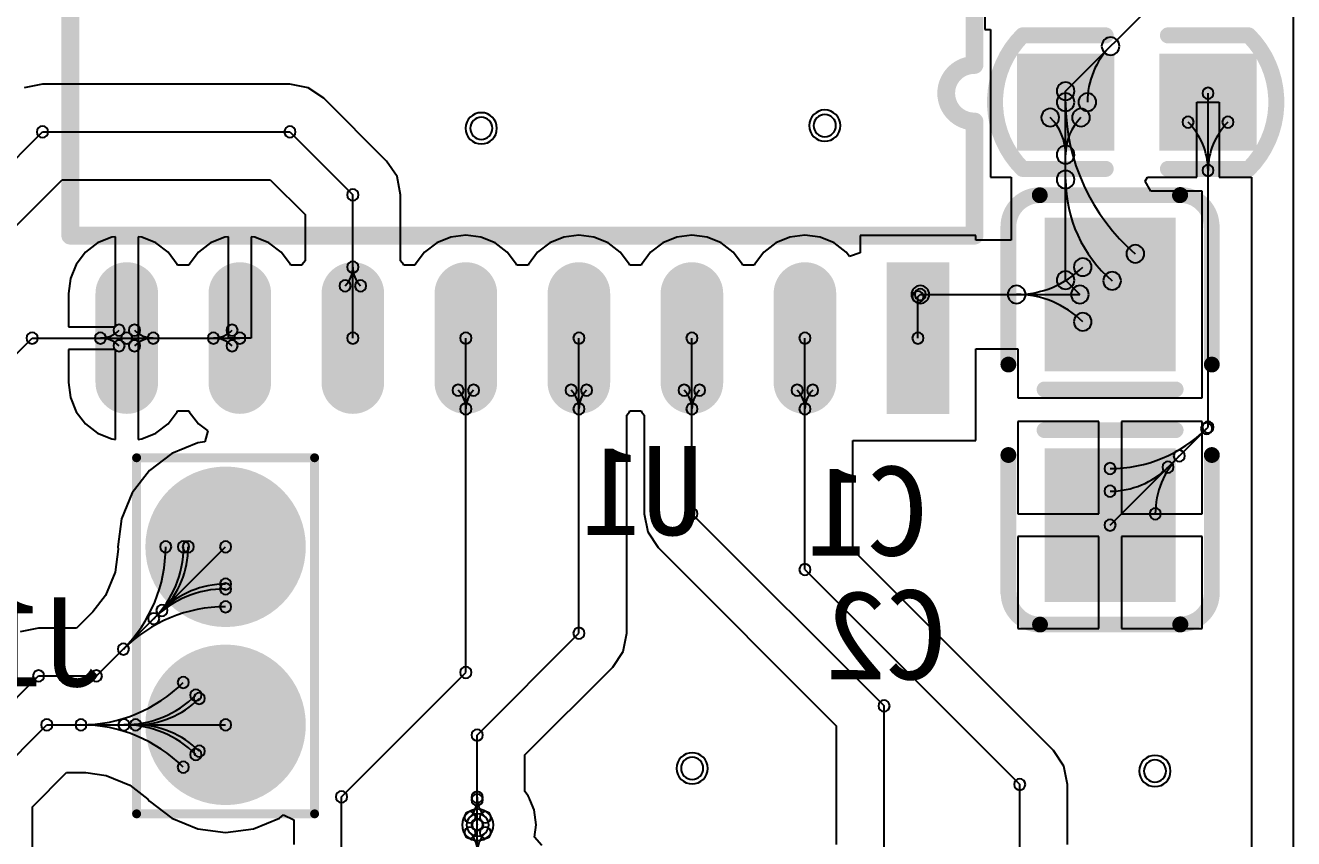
# Model space of a CAD drawing. Header units: inches. Extents: x 32166 to 66782, y 2386 to 7162.
# Drawn here: x 33959.9 to 34016.9, y 3276.7 to 3313.3 of the extents above; entities that cross this region are included whole.
import ezdxf

# ---------------------------------------------------------------- set-up
doc = ezdxf.new("R2010")
doc.units = ezdxf.units.IN
doc.header["$LTSCALE"] = 0.64311
doc.header["$MEASUREMENT"] = 0
for name, color, linetype in [('BOTTOMLAYER', 5, 'CONTINUOUS'), ('BOTTOMOVERLAY', 54, 'CONTINUOUS'), ('BOTTOMPASTE', 16, 'CONTINUOUS'), ('BOTTOMSOLDER', 6, 'CONTINUOUS'), ('KEEPOUTLAYER', 6, 'CONTINUOUS'), ('MULTILAYER', 9, 'CONTINUOUS')]:
    doc.layers.add(name, color=color, linetype=linetype)
doc.styles.get("Standard").update_dxf_attribs({"font": 'txt', "width": 0.8})

msp = doc.modelspace()

# ---------------------------------------------------------------- linework, layer by layer
at = {"layer": 'BOTTOMLAYER'}
for p, q in [((34006.671, 3310.326), (34013.071, 3316.726)), ((34003.039, 3313.703), (34003.039, 3313.094)), ((34003.039, 3313.094), (34003.293, 3313.094)), ((34003.293, 3313.094), (34003.293, 3306.452)), ((33960.687, 3310.643), (33959.864, 3310.479)), ((33971.807, 3310.643), (33960.687, 3310.643)), ((33972.63, 3310.479), (33971.807, 3310.643)), ((33973.327, 3310.013), (33972.63, 3310.479)), ((34006.671, 3309.83), (34006.671, 3310.326)), ((34013.071, 3295.224), (34013.071, 3310.23)), ((33976.155, 3307.185), (33973.327, 3310.013)), ((34006.671, 3301.83), (34006.671, 3309.83)), ((34012.563, 3306.452), (34012.563, 3309.831)), ((34012.563, 3309.831), (34013.579, 3309.831)), ((34013.579, 3309.831), (34013.579, 3306.452)), ((33957.445, 3305.251), (33960.687, 3308.494)), ((33960.687, 3308.494), (33971.807, 3308.494)), ((33971.807, 3308.494), (33974.635, 3305.666)), ((33976.621, 3306.488), (33976.155, 3307.185)), ((33958.964, 3303.731), (33961.577, 3306.344)), ((33961.577, 3306.344), (33970.917, 3306.344)), ((33970.917, 3306.344), (33972.486, 3304.775)), ((33976.784, 3305.666), (33976.621, 3306.488)), ((34003.293, 3306.452), (34004.224, 3306.452)), ((34004.224, 3306.452), (34004.224, 3303.634)), ((34010.249, 3306.277), (34010.354, 3306.452)), ((34010.5, 3305.835), (34010.249, 3306.277)), ((34010.354, 3306.452), (34012.563, 3306.452)), ((34013.579, 3306.452), (34015.029, 3306.452)), ((34015.029, 3306.452), (34015.029, 3256.454)), ((33974.635, 3299.23), (33974.635, 3305.666)), ((33976.784, 3302.7), (33976.784, 3305.666)), ((34012.811, 3305.835), (34010.5, 3305.835)), ((34012.811, 3296.539), (34012.811, 3305.835)), ((33972.486, 3304.775), (33972.486, 3302.7)), ((33963.164, 3303.501), (33962.621, 3303.084)), ((33963.796, 3303.763), (33963.164, 3303.501)), ((33963.967, 3303.785), (33963.796, 3303.763)), ((33963.967, 3299.738), (33963.967, 3303.785)), ((33965.154, 3303.763), (33964.983, 3303.785)), ((33964.983, 3303.785), (33964.983, 3299.229)), ((33965.786, 3303.501), (33965.154, 3303.763)), ((33966.329, 3303.084), (33965.786, 3303.501)), ((33968.244, 3303.501), (33967.701, 3303.084)), ((33968.876, 3303.763), (33968.244, 3303.501)), ((33969.047, 3303.785), (33968.876, 3303.763)), ((33969.047, 3299.229), (33969.047, 3303.785)), ((33970.234, 3303.763), (33970.063, 3303.785)), ((33970.063, 3303.785), (33970.063, 3299.229)), ((33970.866, 3303.501), (33970.234, 3303.763)), ((33971.409, 3303.084), (33970.866, 3303.501)), ((33978.404, 3303.501), (33977.861, 3303.084)), ((33979.036, 3303.763), (33978.404, 3303.501)), ((33979.715, 3303.852), (33979.036, 3303.763)), ((33980.394, 3303.763), (33979.715, 3303.852)), ((33981.026, 3303.501), (33980.394, 3303.763)), ((33981.569, 3303.084), (33981.026, 3303.501)), ((33983.484, 3303.501), (33982.941, 3303.084)), ((33984.116, 3303.763), (33983.484, 3303.501)), ((33984.795, 3303.852), (33984.116, 3303.763)), ((33985.474, 3303.763), (33984.795, 3303.852)), ((33986.106, 3303.501), (33985.474, 3303.763)), ((33986.649, 3303.084), (33986.106, 3303.501)), ((33988.564, 3303.501), (33988.021, 3303.084)), ((33989.196, 3303.763), (33988.564, 3303.501)), ((33989.875, 3303.852), (33989.196, 3303.763)), ((33990.554, 3303.763), (33989.875, 3303.852)), ((33991.186, 3303.501), (33990.554, 3303.763)), ((33991.729, 3303.084), (33991.186, 3303.501)), ((33993.644, 3303.501), (33993.101, 3303.084)), ((33994.276, 3303.763), (33993.644, 3303.501)), ((33994.955, 3303.852), (33994.276, 3303.763)), ((33995.634, 3303.763), (33994.955, 3303.852)), ((33996.266, 3303.501), (33995.634, 3303.763)), ((33996.809, 3303.084), (33996.266, 3303.501)), ((34002.635, 3303.83), (33997.435, 3303.83)), ((33997.435, 3303.83), (33997.435, 3303.059)), ((34002.635, 3303.634), (34002.635, 3303.83)), ((34004.224, 3303.634), (34002.635, 3303.634)), ((33962.621, 3303.084), (33962.204, 3302.541)), ((33966.746, 3302.541), (33966.329, 3303.084)), ((33967.701, 3303.084), (33967.284, 3302.541)), ((33971.826, 3302.541), (33971.409, 3303.084)), ((33977.861, 3303.084), (33977.444, 3302.541)), ((33981.986, 3302.541), (33981.569, 3303.084)), ((33982.941, 3303.084), (33982.524, 3302.541)), ((33987.066, 3302.541), (33986.649, 3303.084)), ((33988.021, 3303.084), (33987.604, 3302.541)), ((33992.146, 3302.541), (33991.729, 3303.084)), ((33993.101, 3303.084), (33992.684, 3302.541)), ((33996.954, 3302.895), (33996.809, 3303.084)), ((33997.435, 3303.059), (33996.954, 3302.895)), ((33962.204, 3302.541), (33961.942, 3301.908)), ((33966.761, 3302.505), (33966.746, 3302.541)), ((33967.269, 3302.505), (33966.761, 3302.505)), ((33967.284, 3302.541), (33967.269, 3302.505)), ((33971.841, 3302.505), (33971.826, 3302.541)), ((33972.349, 3302.505), (33971.841, 3302.505)), ((33972.364, 3302.541), (33972.349, 3302.505)), ((33972.486, 3302.7), (33972.364, 3302.541)), ((33976.906, 3302.541), (33976.784, 3302.7)), ((33976.921, 3302.505), (33976.906, 3302.541)), ((33977.429, 3302.505), (33976.921, 3302.505)), ((33977.444, 3302.541), (33977.429, 3302.505)), ((33982.001, 3302.505), (33981.986, 3302.541)), ((33982.509, 3302.505), (33982.001, 3302.505)), ((33982.524, 3302.541), (33982.509, 3302.505)), ((33987.081, 3302.505), (33987.066, 3302.541)), ((33987.589, 3302.505), (33987.081, 3302.505)), ((33987.604, 3302.541), (33987.589, 3302.505)), ((33992.161, 3302.505), (33992.146, 3302.541)), ((33992.669, 3302.505), (33992.161, 3302.505)), ((33992.684, 3302.541), (33992.669, 3302.505)), ((33961.942, 3301.908), (33961.853, 3301.23)), ((34006.671, 3301.83), (34007.313, 3301.187)), ((33961.853, 3301.23), (33961.853, 3299.738)), ((34000.035, 3301.082), (34000.141, 3301.187)), ((34000.035, 3299.23), (34000.035, 3301.082)), ((34000.141, 3301.187), (34007.313, 3301.187)), ((33961.853, 3299.738), (33963.967, 3299.738)), ((33957.863, 3296.87), (33960.223, 3299.23)), ((33960.223, 3299.23), (33964.475, 3299.23)), ((33964.475, 3299.23), (33969.555, 3299.23)), ((33964.983, 3299.229), (33964.983, 3294.674)), ((33970.063, 3299.229), (33969.047, 3299.229)), ((33979.715, 3284.202), (33979.715, 3299.23)), ((33984.795, 3285.962), (33984.795, 3299.23)), ((33989.875, 3291.337), (33989.875, 3299.23)), ((33994.955, 3288.826), (33994.955, 3299.23)), ((33963.967, 3298.722), (33961.853, 3298.722)), ((33961.853, 3298.722), (33961.853, 3297.23)), ((33963.967, 3294.674), (33963.967, 3298.722)), ((34002.635, 3294.63), (34002.635, 3298.74)), ((34002.635, 3298.74), (34004.531, 3298.74)), ((34004.531, 3298.74), (34004.531, 3296.539)), ((33961.853, 3297.23), (33961.942, 3296.551)), ((33961.942, 3296.551), (33962.204, 3295.918)), ((34004.531, 3296.539), (34012.811, 3296.539)), ((33962.204, 3295.918), (33962.621, 3295.375)), ((33966.329, 3295.375), (33966.746, 3295.918)), ((33966.746, 3295.918), (33966.761, 3295.954)), ((33966.761, 3295.954), (33967.269, 3295.954)), ((33967.269, 3295.954), (33967.284, 3295.918)), ((33967.284, 3295.918), (33967.701, 3295.375)), ((33986.944, 3295.76), (33987.066, 3295.918)), ((33987.066, 3295.918), (33987.081, 3295.954)), ((33987.081, 3295.954), (33987.589, 3295.954)), ((33987.589, 3295.954), (33987.604, 3295.918)), ((33987.604, 3295.918), (33987.726, 3295.76)), ((33962.621, 3295.375), (33963.164, 3294.959)), ((33965.786, 3294.959), (33966.329, 3295.375)), ((33967.701, 3295.375), (33968.113, 3295.059)), ((33986.944, 3285.962), (33986.944, 3295.76)), ((33987.726, 3295.76), (33987.726, 3291.337)), ((34008.163, 3295.472), (34004.531, 3295.472)), ((34004.531, 3295.472), (34004.531, 3291.332)), ((34008.163, 3291.332), (34008.163, 3295.472)), ((34012.811, 3295.472), (34009.179, 3295.472)), ((34009.179, 3295.472), (34009.179, 3291.332)), ((34012.811, 3291.332), (34012.811, 3295.472)), ((33963.164, 3294.959), (33963.796, 3294.697)), ((33965.154, 3294.697), (33965.786, 3294.959)), ((33968.113, 3295.059), (33967.982, 3294.568)), ((34008.671, 3290.824), (34013.071, 3295.224)), ((33963.796, 3294.697), (33963.967, 3294.674)), ((33964.983, 3294.674), (33965.154, 3294.697)), ((33967.663, 3294.526), (33966.496, 3294.042)), ((33967.982, 3294.568), (33967.663, 3294.526)), ((33997.104, 3289.716), (33997.104, 3294.63)), ((33997.104, 3294.63), (33997.435, 3294.63)), ((33997.435, 3294.63), (33997.435, 3294.63)), ((33997.435, 3294.63), (34002.635, 3294.63)), ((33966.496, 3294.042), (33965.493, 3293.273)), ((33965.493, 3293.273), (33964.723, 3292.27)), ((33964.723, 3292.27), (33964.24, 3291.103)), ((33964.24, 3291.103), (33964.075, 3289.849)), ((33987.726, 3291.337), (33987.889, 3290.515)), ((33989.875, 3291.337), (33998.511, 3282.701)), ((34004.531, 3291.332), (34008.163, 3291.332)), ((34009.179, 3291.332), (34012.811, 3291.332)), ((33987.889, 3290.515), (33988.355, 3289.818)), ((34008.163, 3290.316), (34004.531, 3290.316)), ((34004.531, 3290.316), (34004.531, 3286.176)), ((34008.163, 3286.176), (34008.163, 3290.316)), ((34012.811, 3290.316), (34009.179, 3290.316)), ((34009.179, 3290.316), (34009.179, 3286.176)), ((34012.811, 3286.176), (34012.811, 3290.316)), ((33963.112, 3284.046), (33968.916, 3289.849)), ((33964.089, 3289.743), (33963.954, 3288.716)), ((33964.075, 3289.849), (33964.089, 3289.743)), ((33988.355, 3289.818), (33996.362, 3281.811)), ((34006.127, 3280.693), (33997.104, 3289.716)), ((33963.954, 3288.716), (33963.516, 3287.661)), ((33994.955, 3288.826), (34004.607, 3279.174)), ((33963.516, 3287.661), (33962.951, 3286.924)), ((33962.951, 3286.924), (33962.803, 3286.776)), ((33962.801, 3286.774), (33962.222, 3286.195)), ((33962.803, 3286.776), (33962.801, 3286.774)), ((33962.801, 3286.774), (33962.801, 3286.774)), ((33960.511, 3286.195), (33959.688, 3286.031)), ((33962.222, 3286.195), (33960.511, 3286.195)), ((33980.223, 3281.39), (33984.795, 3285.962)), ((33986.781, 3285.139), (33986.944, 3285.962)), ((34004.531, 3286.176), (34008.163, 3286.176)), ((34009.179, 3286.176), (34012.811, 3286.176)), ((33986.315, 3284.442), (33986.781, 3285.139)), ((33956.271, 3279.806), (33960.511, 3284.046)), ((33960.511, 3284.046), (33963.112, 3284.046)), ((33974.127, 3278.614), (33979.715, 3284.202)), ((33982.372, 3280.499), (33986.315, 3284.442)), ((33998.511, 3272.79), (33998.511, 3282.701)), ((33958.087, 3279.054), (33960.883, 3281.849)), ((33960.883, 3281.849), (33968.916, 3281.849)), ((33996.362, 3281.811), (33996.362, 3276.469)), ((33980.223, 3277.374), (33980.223, 3281.39)), ((34006.593, 3279.996), (34006.127, 3280.693)), ((33982.372, 3278.851), (33982.372, 3280.499)), ((34006.756, 3279.174), (34006.593, 3279.996)), ((33960.236, 3278.163), (33961.773, 3279.7)), ((33961.773, 3279.7), (33962.417, 3279.7)), ((33962.417, 3279.7), (33962.417, 3279.7)), ((33962.417, 3279.7), (33962.421, 3279.7)), ((33962.421, 3279.7), (33962.63, 3279.7)), ((33962.63, 3279.7), (33963.55, 3279.579)), ((33963.55, 3279.579), (33964.606, 3279.142)), ((33964.606, 3279.142), (33965.427, 3278.511)), ((33982.518, 3278.661), (33982.372, 3278.851)), ((34004.607, 3272.79), (34004.607, 3279.174)), ((34006.756, 3276.469), (34006.756, 3279.174)), ((33965.427, 3278.511), (33965.493, 3278.426)), ((33965.493, 3278.426), (33966.496, 3277.657)), ((33974.127, 3272.79), (33974.127, 3278.614)), ((33982.57, 3278.536), (33982.518, 3278.661)), ((33982.581, 3278.52), (33982.57, 3278.536)), ((33982.584, 3278.501), (33982.581, 3278.52)), ((33982.78, 3278.028), (33982.584, 3278.501)), ((33960.236, 3264.304), (33960.236, 3278.163)), ((33971.337, 3277.657), (33971.522, 3277.799)), ((33971.522, 3277.799), (33971.978, 3277.574)), ((33982.869, 3277.35), (33982.78, 3278.028)), ((33966.496, 3277.657), (33967.663, 3277.173)), ((33967.663, 3277.173), (33968.916, 3277.008)), ((33968.916, 3277.008), (33970.169, 3277.173)), ((33970.169, 3277.173), (33971.337, 3277.657)), ((33971.978, 3277.574), (33971.978, 3276.469)), ((33980.223, 3277.374), (33980.247, 3277.35)), ((33980.223, 3272.79), (33980.223, 3277.35)), ((33982.798, 3276.804), (33982.869, 3277.35)), ((33983.132, 3276.422), (33982.798, 3276.804))]:
    msp.add_line(p, q, dxfattribs=at)
at = {"layer": 'BOTTOMLAYER', "const_width": 2}
for points in [[(33964.475, 3301.23), (33964.475, 3297.23)], [(33969.555, 3301.23), (33969.555, 3297.23)], [(33974.635, 3301.23), (33974.635, 3297.23)], [(33979.715, 3301.23), (33979.715, 3297.23)], [(33984.795, 3301.23), (33984.795, 3297.23)], [(33989.875, 3301.23), (33989.875, 3297.23)], [(33994.955, 3301.23), (33994.955, 3297.23)]]:
    msp.add_lwpolyline(points, dxfattribs=at)
at = {"layer": 'BOTTOMLAYER'}
for points, const_width in [([(33964.475, 3300.73, 1), (33964.475, 3301.73, 1)], 1), ([(33969.555, 3300.73, 1), (33969.555, 3301.73, 1)], 1), ([(33974.635, 3300.73, 1), (33974.635, 3301.73, 1)], 1), ([(33979.715, 3300.73, 1), (33979.715, 3301.73, 1)], 1), ([(33984.795, 3300.73, 1), (33984.795, 3301.73, 1)], 1), ([(33989.875, 3300.73, 1), (33989.875, 3301.73, 1)], 1), ([(33994.955, 3300.73, 1), (33994.955, 3301.73, 1)], 1), ([(33964.475, 3296.73, 1), (33964.475, 3297.73, 1)], 1), ([(33969.555, 3296.73, 1), (33969.555, 3297.73, 1)], 1), ([(33974.635, 3296.73, 1), (33974.635, 3297.73, 1)], 1), ([(33979.715, 3296.73, 1), (33979.715, 3297.73, 1)], 1), ([(33984.795, 3296.73, 1), (33984.795, 3297.73, 1)], 1), ([(33989.875, 3296.73, 1), (33989.875, 3297.73, 1)], 1), ([(33994.955, 3296.73, 1), (33994.955, 3297.73, 1)], 1), ([(33967.316, 3289.849, 1), (33970.516, 3289.849, 1)], 3.2), ([(33967.316, 3281.849, 1), (33970.516, 3281.849, 1)], 3.2)]:
    msp.add_lwpolyline(points, format="xyb", close=True, dxfattribs=dict(at, const_width=const_width))
for centre, radius, start, end in [((34008.691, 3312.346), 0.4, 0, 180), ((34011.208, 3309.83), 3.559, 135, 180), ((34008.691, 3312.346), 0.4, 180, 0), ((34006.671, 3310.326), 0.4, 0, 180), ((34006.671, 3310.326), 0.4, 0, 180), ((34006.671, 3310.326), 0.4, 180, 0), ((34006.671, 3310.326), 0.4, 180, 0), ((34006.671, 3309.83), 0.4, 0, 180), ((34006.671, 3309.83), 0.4, 0, 180), ((34006.671, 3309.829), 0.4, 0, 180), ((34007.649, 3309.83), 0.4, 0, 180), ((34013.071, 3310.23), 0.254, 0, 180), ((34013.071, 3310.23), 0.254, 180, 0), ((34006.671, 3309.83), 0.4, 180, 0), ((34006.671, 3309.83), 0.4, 180, 0), ((34006.671, 3309.829), 0.4, 180, 0), ((34015.646, 3309.829), 8.975, 180, 229.386), ((34007.649, 3309.83), 0.4, 180, 0), ((33980.407, 3308.654), 0.5, 0, 180), ((33995.847, 3308.774), 0.5, 0, 180), ((34005.979, 3309.138), 0.4, 0, 180), ((34005.979, 3309.138), 0.4, 180, 0), ((34004.31, 3307.468), 2.361, 360, 45), ((34009.032, 3307.468), 2.361, 135, 180), ((34007.363, 3309.138), 0.4, 0, 180), ((34007.363, 3309.138), 0.4, 180, 0), ((34012.173, 3308.932), 0.254, 0, 180), ((34013.969, 3308.932), 0.254, 0, 180), ((33960.687, 3308.494), 0.254, 0, 180), ((33960.687, 3308.494), 0.254, 0, 180), ((33960.687, 3308.494), 0.254, 180, 0), ((33960.687, 3308.494), 0.254, 180, 0), ((33971.807, 3308.494), 0.254, 0, 180), ((33971.807, 3308.494), 0.254, 0, 180), ((33971.807, 3308.494), 0.254, 180, 0), ((33971.807, 3308.494), 0.254, 180, 0), ((33980.407, 3308.654), 0.5, 180, 0), ((33995.847, 3308.774), 0.5, 180, 0), ((34012.173, 3308.932), 0.254, 180, 0), ((34010.005, 3306.764), 3.066, 359.9999, 44.9999), ((34016.137, 3306.764), 3.066, 135.0001, 180.0001), ((34013.969, 3308.932), 0.254, 180, 0), ((34006.671, 3307.468), 0.4, 0, 180), ((34006.671, 3307.468), 0.4, 0, 180), ((34006.671, 3307.468), 0.4, 180, 0), ((34006.671, 3307.468), 0.4, 180, 0), ((34006.671, 3306.349), 0.4, 0, 180), ((34013.071, 3306.764), 0.254, 0, 180), ((34013.071, 3306.764), 0.254, 0, 180), ((34013.071, 3306.764), 0.254, 180, 0), ((34013.071, 3306.764), 0.254, 180, 0), ((34006.671, 3306.349), 0.4, 180, 0), ((34012.662, 3306.349), 5.991, 179.9999, 229.3859), ((33974.635, 3305.666), 0.254, 0, 180), ((33974.635, 3305.666), 0.254, 0, 180), ((33974.635, 3305.666), 0.254, 180, 0), ((33974.635, 3305.666), 0.254, 180, 0), ((34009.804, 3303.016), 0.4, 0, 180), ((34007.441, 3302.418), 0.4, 0, 180), ((34009.804, 3303.016), 0.4, 180, 0), ((33973.447, 3302.417), 1.188, 314.9996, 359.9996), ((33974.635, 3302.417), 0.254, 0, 180), ((33974.635, 3302.417), 0.254, 0, 180), ((33974.635, 3302.417), 0.254, 180, 0), ((33974.635, 3302.417), 0.254, 180, 0), ((33975.823, 3302.417), 1.188, 180.0004, 225.0004), ((34004.47, 3305.388), 4.201, 270, 315), ((34006.671, 3301.83), 0.4, 0, 180), ((34006.671, 3301.83), 0.4, 0, 180), ((34007.441, 3302.418), 0.4, 180, 0), ((34008.762, 3301.801), 0.4, 0, 180), ((33974.287, 3301.577), 0.254, 0, 180), ((33974.983, 3301.577), 0.254, 0, 180), ((34006.671, 3301.83), 0.4, 180, 0), ((34006.671, 3301.83), 0.4, 180, 0), ((34008.762, 3301.801), 0.4, 180, 0), ((33974.287, 3301.577), 0.254, 180, 0), ((33974.983, 3301.577), 0.254, 180, 0), ((34000.141, 3301.187), 0.4, 0, 180), ((34000.141, 3301.187), 0.4, 180, 0), ((34000.035, 3301.082), 0.254, 0, 180), ((34000.035, 3301.082), 0.254, 0, 180), ((34000.035, 3301.082), 0.254, 180, 0), ((34000.035, 3301.082), 0.254, 180, 0), ((34000.141, 3301.187), 0.254, 0, 180), ((34000.141, 3301.187), 0.254, 180, 0), ((34004.47, 3301.187), 0.4, 0, 180), ((34004.47, 3301.187), 0.4, 0, 180), ((34004.47, 3301.187), 0.4, 180, 0), ((34004.47, 3301.187), 0.4, 180, 0), ((34004.47, 3296.986), 4.201, 45, 90), ((34007.313, 3301.187), 0.4, 0, 180), ((34007.313, 3301.187), 0.4, 0, 180), ((34007.313, 3301.187), 0.4, 180, 0), ((34007.313, 3301.187), 0.4, 180, 0), ((34007.441, 3299.957), 0.4, 0, 180), ((34007.441, 3299.957), 0.4, 180, 0), ((33960.223, 3299.23), 0.254, 0, 180), ((33960.223, 3299.23), 0.254, 0, 180), ((33963.287, 3299.23), 0.254, 0, 180), ((33963.287, 3299.23), 0.254, 0, 180), ((33963.287, 3300.417), 1.188, 270.0004, 315.0004), ((33964.127, 3299.578), 0.254, 0, 180), ((33964.127, 3299.578), 0.254, 180, 0), ((33964.475, 3299.23), 0.254, 0, 180), ((33964.475, 3299.23), 0.254, 0, 180), ((33964.823, 3299.578), 0.254, 0, 180), ((33964.823, 3299.578), 0.254, 180, 0), ((33965.663, 3300.417), 1.188, 224.9996, 269.9996), ((33965.663, 3299.23), 0.254, 0, 180), ((33965.663, 3299.23), 0.254, 0, 180), ((33968.367, 3299.23), 0.254, 0, 180), ((33968.367, 3299.23), 0.254, 0, 180), ((33968.367, 3300.417), 1.188, 270.0004, 315.0004), ((33969.207, 3299.578), 0.254, 0, 180), ((33969.207, 3299.578), 0.254, 180, 0), ((33969.555, 3299.23), 0.254, 0, 180), ((33974.635, 3299.23), 0.254, 0, 180), ((33979.715, 3299.23), 0.254, 0, 180), ((33984.795, 3299.23), 0.254, 0, 180), ((33989.875, 3299.23), 0.254, 0, 180), ((33994.955, 3299.23), 0.254, 0, 180), ((34000.035, 3299.23), 0.254, 0, 180), ((33960.223, 3299.23), 0.254, 180, 0), ((33960.223, 3299.23), 0.254, 180, 0), ((33963.287, 3299.23), 0.254, 180, 0), ((33963.287, 3299.23), 0.254, 180, 0), ((33963.287, 3298.042), 1.188, 44.9996, 89.9996), ((33964.127, 3298.882), 0.254, 0, 180), ((33964.127, 3298.882), 0.254, 180, 0), ((33964.475, 3299.23), 0.254, 180, 0), ((33964.475, 3299.23), 0.254, 180, 0), ((33964.823, 3298.882), 0.254, 0, 180), ((33964.823, 3298.882), 0.254, 180, 0), ((33965.663, 3298.042), 1.188, 90.0004, 135.0004), ((33965.663, 3299.23), 0.254, 180, 0), ((33965.663, 3299.23), 0.254, 180, 0), ((33968.367, 3299.23), 0.254, 180, 0), ((33968.367, 3299.23), 0.254, 180, 0), ((33968.367, 3298.042), 1.188, 44.9996, 89.9996), ((33969.207, 3298.882), 0.254, 0, 180), ((33969.207, 3298.882), 0.254, 180, 0), ((33969.555, 3299.23), 0.254, 180, 0), ((33974.635, 3299.23), 0.254, 180, 0), ((33979.715, 3299.23), 0.254, 180, 0), ((33984.795, 3299.23), 0.254, 180, 0), ((33989.875, 3299.23), 0.254, 180, 0), ((33994.955, 3299.23), 0.254, 180, 0), ((34000.035, 3299.23), 0.254, 180, 0), ((33979.367, 3296.882), 0.254, 0, 180), ((33980.063, 3296.882), 0.254, 0, 180), ((33984.447, 3296.882), 0.254, 0, 180), ((33985.143, 3296.882), 0.254, 0, 180), ((33989.527, 3296.882), 0.254, 0, 180), ((33990.223, 3296.882), 0.254, 0, 180), ((33994.607, 3296.882), 0.254, 0, 180), ((33995.303, 3296.882), 0.254, 0, 180), ((33979.367, 3296.882), 0.254, 180, 0), ((33978.527, 3296.042), 1.188, 0.0004, 45.0004), ((33980.903, 3296.042), 1.188, 134.9996, 179.9996), ((33980.063, 3296.882), 0.254, 180, 0), ((33984.447, 3296.882), 0.254, 180, 0), ((33983.607, 3296.042), 1.188, 0.0004, 45.0004), ((33985.983, 3296.042), 1.188, 134.9996, 179.9996), ((33985.143, 3296.882), 0.254, 180, 0), ((33989.527, 3296.882), 0.254, 180, 0), ((33988.687, 3296.042), 1.188, 0.0004, 45.0004), ((33991.063, 3296.042), 1.188, 134.9996, 179.9996), ((33990.223, 3296.882), 0.254, 180, 0), ((33994.607, 3296.882), 0.254, 180, 0), ((33993.767, 3296.042), 1.188, 0.0004, 45.0004), ((33996.143, 3296.042), 1.188, 134.9996, 179.9996), ((33995.303, 3296.882), 0.254, 180, 0), ((33979.715, 3296.042), 0.254, 0, 180), ((33979.715, 3296.042), 0.254, 0, 180), ((33979.715, 3296.042), 0.254, 180, 0), ((33979.715, 3296.042), 0.254, 180, 0), ((33984.795, 3296.042), 0.254, 0, 180), ((33984.795, 3296.042), 0.254, 0, 180), ((33984.795, 3296.042), 0.254, 180, 0), ((33984.795, 3296.042), 0.254, 180, 0), ((33989.875, 3296.042), 0.254, 0, 180), ((33989.875, 3296.042), 0.254, 0, 180), ((33989.875, 3296.042), 0.254, 180, 0), ((33989.875, 3296.042), 0.254, 180, 0), ((33994.955, 3296.042), 0.254, 0, 180), ((33994.955, 3296.042), 0.254, 0, 180), ((33994.955, 3296.042), 0.254, 180, 0), ((33994.955, 3296.042), 0.254, 180, 0), ((34013.007, 3295.16), 0.254, 0, 180), ((34013.071, 3295.224), 0.254, 0, 180), ((34013.071, 3295.224), 0.254, 0, 180), ((34008.671, 3299.496), 6.132, 270.0001, 315.0001), ((34013.007, 3295.16), 0.254, 180, 0), ((34013.071, 3295.224), 0.254, 180, 0), ((34013.071, 3295.224), 0.254, 180, 0), ((34014.382, 3291.332), 3.679, 135, 180), ((34011.273, 3293.426), 0.254, 0, 180), ((34011.781, 3293.934), 0.254, 0, 180), ((34011.781, 3293.934), 0.254, 180, 0), ((34008.671, 3293.364), 0.254, 0, 180), ((34008.671, 3293.364), 0.254, 180, 0), ((34008.671, 3296.027), 3.679, 270, 315), ((34011.273, 3293.426), 0.254, 180, 0), ((34008.671, 3292.348), 0.254, 0, 180), ((34008.671, 3292.348), 0.254, 180, 0), ((33989.875, 3291.337), 0.254, 0, 180), ((33989.875, 3291.337), 0.254, 0, 180), ((34010.703, 3291.332), 0.254, 0, 180), ((33989.875, 3291.337), 0.254, 180, 0), ((33989.875, 3291.337), 0.254, 180, 0), ((34008.671, 3290.824), 0.254, 0, 180), ((34008.671, 3290.824), 0.254, 180, 0), ((34010.703, 3291.332), 0.254, 180, 0), ((33959.725, 3289.849), 6.499, 315, 0), ((33962.457, 3289.849), 4.568, 315.0001, 0.0001), ((33966.224, 3289.849), 0.254, 0, 180), ((33966.224, 3289.849), 0.254, 180, 0), ((33963.194, 3289.849), 4.046, 315.0001, 0.0001), ((33967.024, 3289.849), 0.254, 0, 180), ((33967.024, 3289.849), 0.254, 180, 0), ((33967.24, 3289.849), 0.254, 0, 180), ((33967.24, 3289.849), 0.254, 180, 0), ((33968.916, 3289.849), 0.254, 0, 180), ((33968.916, 3289.849), 0.254, 180, 0), ((33994.955, 3288.826), 0.254, 0, 180), ((33994.955, 3288.826), 0.254, 0, 180), ((33994.955, 3288.826), 0.254, 180, 0), ((33994.955, 3288.826), 0.254, 180, 0), ((33968.916, 3283.39), 4.568, 89.9999, 134.9999), ((33968.916, 3284.127), 4.046, 89.9999, 134.9999), ((33968.916, 3288.174), 0.254, 0, 180), ((33968.916, 3287.958), 0.254, 0, 180), ((33968.916, 3288.174), 0.254, 180, 0), ((33968.916, 3287.958), 0.254, 180, 0), ((33968.916, 3287.158), 0.254, 0, 180), ((33968.916, 3280.658), 6.499, 90, 135), ((33965.686, 3286.62), 0.254, 0, 180), ((33965.686, 3286.62), 0.254, 0, 180), ((33966.055, 3286.988), 0.254, 0, 180), ((33966.055, 3286.988), 0.254, 0, 180), ((33966.055, 3286.988), 0.254, 180, 0), ((33966.055, 3286.988), 0.254, 180, 0), ((33968.916, 3287.158), 0.254, 180, 0), ((33965.686, 3286.62), 0.254, 180, 0), ((33965.686, 3286.62), 0.254, 180, 0), ((33984.795, 3285.962), 0.254, 0, 180), ((33984.795, 3285.962), 0.254, 0, 180), ((33984.795, 3285.962), 0.254, 180, 0), ((33984.795, 3285.962), 0.254, 180, 0), ((33964.321, 3285.254), 0.254, 0, 180), ((33964.321, 3285.254), 0.254, 0, 180), ((33964.321, 3285.254), 0.254, 180, 0), ((33964.321, 3285.254), 0.254, 180, 0), ((33960.511, 3284.046), 0.254, 0, 180), ((33960.511, 3284.046), 0.254, 0, 180), ((33960.511, 3284.046), 0.254, 180, 0), ((33960.511, 3284.046), 0.254, 180, 0), ((33963.112, 3284.046), 0.254, 0, 180), ((33963.112, 3284.046), 0.254, 0, 180), ((33963.112, 3284.046), 0.254, 180, 0), ((33963.112, 3284.046), 0.254, 180, 0), ((33967.013, 3283.753), 0.254, 0, 180), ((33979.715, 3284.202), 0.254, 0, 180), ((33979.715, 3284.202), 0.254, 0, 180), ((33979.715, 3284.202), 0.254, 180, 0), ((33979.715, 3284.202), 0.254, 180, 0), ((33962.417, 3288.349), 6.499, 270, 315), ((33967.013, 3283.753), 0.254, 180, 0), ((33967.578, 3283.187), 0.254, 0, 180), ((33964.349, 3286.417), 4.568, 269.9999, 314.9999), ((33964.87, 3285.896), 4.046, 269.9999, 314.9999), ((33967.578, 3283.187), 0.254, 180, 0), ((33967.731, 3283.035), 0.254, 0, 180), ((33967.731, 3283.035), 0.254, 180, 0), ((33998.511, 3282.701), 0.254, 0, 180), ((33998.511, 3282.701), 0.254, 0, 180), ((33998.511, 3282.701), 0.254, 180, 0), ((33998.511, 3282.701), 0.254, 180, 0), ((33960.883, 3281.849), 0.254, 0, 180), ((33960.883, 3281.849), 0.254, 0, 180), ((33960.883, 3281.849), 0.254, 180, 0), ((33960.883, 3281.849), 0.254, 180, 0), ((33962.417, 3281.849), 0.254, 0, 180), ((33962.417, 3281.849), 0.254, 0, 180), ((33962.417, 3281.849), 0.254, 180, 0), ((33962.417, 3281.849), 0.254, 180, 0), ((33962.417, 3275.35), 6.499, 45, 90), ((33964.349, 3281.849), 0.254, 0, 180), ((33964.349, 3281.849), 0.254, 0, 180), ((33964.349, 3281.849), 0.254, 180, 0), ((33964.349, 3281.849), 0.254, 180, 0), ((33964.349, 3277.282), 4.568, 45.0001, 90.0001), ((33964.87, 3281.849), 0.254, 0, 180), ((33964.87, 3281.849), 0.254, 0, 180), ((33964.87, 3281.849), 0.254, 180, 0), ((33964.87, 3281.849), 0.254, 180, 0), ((33964.87, 3277.803), 4.046, 45.0001, 90.0001), ((33968.916, 3281.849), 0.254, 0, 180), ((33968.916, 3281.849), 0.254, 180, 0), ((33980.223, 3281.39), 0.254, 0, 180), ((33980.223, 3281.39), 0.254, 0, 180), ((33980.223, 3281.39), 0.254, 180, 0), ((33980.223, 3281.39), 0.254, 180, 0), ((33967.578, 3280.512), 0.254, 0, 180), ((33967.731, 3280.664), 0.254, 0, 180), ((33967.731, 3280.664), 0.254, 180, 0), ((33967.013, 3279.946), 0.254, 0, 180), ((33967.578, 3280.512), 0.254, 180, 0), ((33989.887, 3279.894), 0.5, 0, 180), ((34010.687, 3279.774), 0.5, 0, 180), ((33967.013, 3279.946), 0.254, 180, 0), ((33989.887, 3279.894), 0.5, 180, 0), ((34004.607, 3279.174), 0.254, 0, 180), ((34004.607, 3279.174), 0.254, 0, 180), ((34010.687, 3279.774), 0.5, 180, 0), ((33974.127, 3278.614), 0.254, 0, 180), ((33974.127, 3278.614), 0.254, 0, 180), ((33980.223, 3278.595), 0.254, 0, 180), ((34004.607, 3279.174), 0.254, 180, 0), ((34004.607, 3279.174), 0.254, 180, 0), ((33974.127, 3278.614), 0.254, 180, 0), ((33974.127, 3278.614), 0.254, 180, 0), ((33979.117, 3278.479), 1.106, 314.9998, 359.9998), ((33980.223, 3278.479), 0.254, 0, 180), ((33980.223, 3278.595), 0.254, 180, 0), ((33980.223, 3278.479), 0.254, 180, 0), ((33981.493, 3278.595), 1.27, 180.0003, 225.0003), ((33979.899, 3277.697), 0.254, 0, 180), ((33979.899, 3277.697), 0.254, 180, 0), ((33980.247, 3277.35), 0.5, 0, 180), ((33980.595, 3277.697), 0.254, 0, 180), ((33980.595, 3277.697), 0.254, 180, 0), ((33979.899, 3277.002), 0.254, 0, 180), ((33980.247, 3277.35), 0.5, 180, 0), ((33980.223, 3277.374), 0.254, 0, 180), ((33980.223, 3277.374), 0.254, 0, 180), ((33980.223, 3277.35), 0.254, 0, 180), ((33980.223, 3277.374), 0.254, 180, 0), ((33980.223, 3277.374), 0.254, 180, 0), ((33980.223, 3277.35), 0.254, 180, 0), ((33980.247, 3277.35), 0.254, 0, 180), ((33980.247, 3277.35), 0.254, 180, 0), ((33980.595, 3277.002), 0.254, 0, 180), ((33979.899, 3277.002), 0.254, 180, 0), ((33979.117, 3276.22), 1.106, 0.0002, 45.0002), ((33981.493, 3276.104), 1.27, 134.9997, 179.9997), ((33980.595, 3277.002), 0.254, 180, 0)]:
    msp.add_arc(centre, radius, start, end, dxfattribs=at)
for points in [[(34008.449, 3311.608), (34004.893, 3311.608), (34008.449, 3308.052), (34004.893, 3308.052)], [(34014.849, 3311.608), (34011.293, 3311.608), (34014.849, 3308.052), (34011.293, 3308.052)], [(34006.131, 3304.235), (34006.131, 3298.139), (34011.211, 3304.235), (34011.211, 3298.139)], [(34001.035, 3296.23), (34001.035, 3302.23), (33999.035, 3296.23), (33999.035, 3302.23)], [(34006.131, 3293.872), (34006.131, 3287.776), (34011.211, 3293.872), (34011.211, 3287.776)]]:
    msp.add_solid(points, dxfattribs=at)
at = {"layer": 'BOTTOMOVERLAY'}
for points, const_width in [([(33961.935, 3303.83), (33961.935, 3316.63)], 0.8), ([(34002.575, 3311.5), (34002.575, 3316.63)], 0.8), ([(34004.74, 3312.83), (34008.471, 3312.83)], 0.72), ([(34011.271, 3312.83), (34014.9, 3312.83)], 0.72), ([(34002.575, 3303.83), (34002.575, 3308.96)], 0.8), ([(34004.74, 3306.83), (34008.471, 3306.83)], 0.72), ([(34011.271, 3306.83), (34014.9, 3306.83)], 0.72), ([(34005.51, 3305.647), (34011.81, 3305.647)], 0.711), ([(34004.099, 3298.038), (34004.099, 3304.235)], 0.711), ([(34013.243, 3298.038), (34013.243, 3304.246)], 0.711), ([(33961.935, 3303.83), (34002.575, 3303.83)], 0.8), ([(34005.725, 3296.92), (34011.617, 3296.92)], 0.711), ([(34005.725, 3295.091), (34011.617, 3295.091)], 0.711), ([(34004.099, 3287.765), (34004.099, 3293.974)], 0.711), ([(34013.243, 3287.776), (34013.243, 3293.974)], 0.711), ([(33964.916, 3277.849), (33964.916, 3293.849)], 0.4), ([(33964.916, 3293.849), (33972.916, 3293.849)], 0.4), ([(33972.916, 3277.849), (33972.916, 3293.849)], 0.4), ([(34005.521, 3286.354), (34011.821, 3286.354)], 0.711), ([(33964.916, 3277.849), (33972.916, 3277.849)], 0.4)]:
    msp.add_lwpolyline(points, dxfattribs=dict(at, const_width=const_width))
for points, const_width in [([(34004.74, 3306.83, -0.414214), (34004.74, 3312.83)], 0.72), ([(34014.9, 3312.83, -0.414214), (34014.9, 3306.83)], 0.72), ([(34002.575, 3308.96, -1), (34002.575, 3311.5)], 0.8), ([(34004.099, 3304.235, -0.414214), (34005.51, 3305.647)], 0.711), ([(34011.821, 3305.658, -0.414214), (34013.232, 3304.246)], 0.711), ([(34005.521, 3286.354, -0.414214), (34004.11, 3287.765)], 0.711), ([(34013.243, 3287.776, -0.414214), (34011.832, 3286.365)], 0.711)]:
    msp.add_lwpolyline(points, format="xyb", dxfattribs=dict(at, const_width=const_width))
for points, const_width in [([(34004.74, 3313.01, 1), (34004.74, 3312.65, 1)], 0.36), ([(34004.74, 3313.01, 1), (34004.74, 3312.65, 1)], 0.36), ([(34008.471, 3313.01, 1), (34008.471, 3312.65, 1)], 0.36), ([(34011.271, 3313.01, 1), (34011.271, 3312.65, 1)], 0.36), ([(34014.9, 3313.01, 1), (34014.9, 3312.65, 1)], 0.36), ([(34014.9, 3313.01, 1), (34014.9, 3312.65, 1)], 0.36), ([(34002.575, 3311.3, 1), (34002.575, 3311.7, 1)], 0.4), ([(34002.575, 3311.3, 1), (34002.575, 3311.7, 1)], 0.4), ([(34002.575, 3308.76, 1), (34002.575, 3309.16, 1)], 0.4), ([(34002.575, 3308.76, 1), (34002.575, 3309.16, 1)], 0.4), ([(34004.74, 3307.01, 1), (34004.74, 3306.65, 1)], 0.36), ([(34004.74, 3307.01, 1), (34004.74, 3306.65, 1)], 0.36), ([(34008.471, 3307.01, 1), (34008.471, 3306.65, 1)], 0.36), ([(34011.271, 3307.01, 1), (34011.271, 3306.65, 1)], 0.36), ([(34014.9, 3307.01, 1), (34014.9, 3306.65, 1)], 0.36), ([(34014.9, 3307.01, 1), (34014.9, 3306.65, 1)], 0.36), ([(34005.51, 3305.824, 1), (34005.51, 3305.469, 1)], 0.356), ([(34005.51, 3305.824, 1), (34005.51, 3305.469, 1)], 0.356), ([(34011.81, 3305.824, 1), (34011.81, 3305.469, 1)], 0.356), ([(34011.821, 3305.835, 1), (34011.821, 3305.48, 1)], 0.356), ([(34004.099, 3304.413, 1), (34004.099, 3304.057, 1)], 0.356), ([(34004.099, 3304.413, 1), (34004.099, 3304.057, 1)], 0.356), ([(34013.232, 3304.424, 1), (34013.232, 3304.068, 1)], 0.356), ([(34013.243, 3304.424, 1), (34013.243, 3304.068, 1)], 0.356), ([(33961.935, 3303.63, 1), (33961.935, 3304.03, 1)], 0.4), ([(33961.935, 3303.63, 1), (33961.935, 3304.03, 1)], 0.4), ([(34002.575, 3303.63, 1), (34002.575, 3304.03, 1)], 0.4), ([(34002.575, 3303.63, 1), (34002.575, 3304.03, 1)], 0.4), ([(34004.099, 3298.215, 1), (34004.099, 3297.86, 1)], 0.356), ([(34013.243, 3298.215, 1), (34013.243, 3297.86, 1)], 0.356), ([(34005.725, 3297.098, 1), (34005.725, 3296.742, 1)], 0.356), ([(34011.617, 3297.098, 1), (34011.617, 3296.742, 1)], 0.356), ([(34005.725, 3295.269, 1), (34005.725, 3294.913, 1)], 0.356), ([(34011.617, 3295.269, 1), (34011.617, 3294.913, 1)], 0.356), ([(34004.099, 3294.151, 1), (34004.099, 3293.796, 1)], 0.356), ([(34013.243, 3294.151, 1), (34013.243, 3293.796, 1)], 0.356), ([(33964.816, 3293.849, 1), (33965.016, 3293.849, 1)], 0.2), ([(33964.816, 3293.849, 1), (33965.016, 3293.849, 1)], 0.2), ([(33972.816, 3293.849, 1), (33973.016, 3293.849, 1)], 0.2), ([(33972.816, 3293.849, 1), (33973.016, 3293.849, 1)], 0.2), ([(34004.099, 3287.943, 1), (34004.099, 3287.587, 1)], 0.356), ([(34004.11, 3287.943, 1), (34004.11, 3287.587, 1)], 0.356), ([(34013.243, 3287.954, 1), (34013.243, 3287.598, 1)], 0.356), ([(34013.243, 3287.954, 1), (34013.243, 3287.598, 1)], 0.356), ([(34005.521, 3286.531, 1), (34005.521, 3286.176, 1)], 0.356), ([(34005.521, 3286.531, 1), (34005.521, 3286.176, 1)], 0.356), ([(34011.821, 3286.531, 1), (34011.821, 3286.176, 1)], 0.356), ([(34011.832, 3286.542, 1), (34011.832, 3286.187, 1)], 0.356), ([(33964.816, 3277.849, 1), (33965.016, 3277.849, 1)], 0.2), ([(33964.816, 3277.849, 1), (33965.016, 3277.849, 1)], 0.2), ([(33972.816, 3277.849, 1), (33973.016, 3277.849, 1)], 0.2), ([(33972.816, 3277.849, 1), (33973.016, 3277.849, 1)], 0.2)]:
    msp.add_lwpolyline(points, format="xyb", close=True, dxfattribs=dict(at, const_width=const_width))
at = {"layer": 'BOTTOMPASTE', "const_width": 2}
for points in [[(33964.475, 3301.23), (33964.475, 3297.23)], [(33969.555, 3301.23), (33969.555, 3297.23)], [(33974.635, 3301.23), (33974.635, 3297.23)], [(33979.715, 3301.23), (33979.715, 3297.23)], [(33984.795, 3301.23), (33984.795, 3297.23)], [(33989.875, 3301.23), (33989.875, 3297.23)], [(33994.955, 3301.23), (33994.955, 3297.23)]]:
    msp.add_lwpolyline(points, dxfattribs=at)
at = {"layer": 'BOTTOMPASTE', "const_width": 1}
for points in [[(33964.475, 3300.73, 1), (33964.475, 3301.73, 1)], [(33969.555, 3300.73, 1), (33969.555, 3301.73, 1)], [(33974.635, 3300.73, 1), (33974.635, 3301.73, 1)], [(33979.715, 3300.73, 1), (33979.715, 3301.73, 1)], [(33984.795, 3300.73, 1), (33984.795, 3301.73, 1)], [(33989.875, 3300.73, 1), (33989.875, 3301.73, 1)], [(33994.955, 3300.73, 1), (33994.955, 3301.73, 1)], [(33964.475, 3296.73, 1), (33964.475, 3297.73, 1)], [(33969.555, 3296.73, 1), (33969.555, 3297.73, 1)], [(33974.635, 3296.73, 1), (33974.635, 3297.73, 1)], [(33979.715, 3296.73, 1), (33979.715, 3297.73, 1)], [(33984.795, 3296.73, 1), (33984.795, 3297.73, 1)], [(33989.875, 3296.73, 1), (33989.875, 3297.73, 1)], [(33994.955, 3296.73, 1), (33994.955, 3297.73, 1)]]:
    msp.add_lwpolyline(points, format="xyb", close=True, dxfattribs=at)
at = {"layer": 'BOTTOMPASTE'}
for points in [[(34008.449, 3311.608), (34004.893, 3311.608), (34008.449, 3308.052), (34004.893, 3308.052)], [(34014.849, 3311.608), (34011.293, 3311.608), (34014.849, 3308.052), (34011.293, 3308.052)], [(34006.131, 3304.235), (34006.131, 3298.139), (34011.211, 3304.235), (34011.211, 3298.139)], [(34001.035, 3296.23), (34001.035, 3302.23), (33999.035, 3296.23), (33999.035, 3302.23)], [(34006.131, 3293.872), (34006.131, 3287.776), (34011.211, 3293.872), (34011.211, 3287.776)]]:
    msp.add_solid(points, dxfattribs=at)
at = {"layer": 'BOTTOMSOLDER', "const_width": 2.813}
for points in [[(33964.475, 3301.23), (33964.475, 3297.23)], [(33969.555, 3301.23), (33969.555, 3297.23)], [(33974.635, 3301.23), (33974.635, 3297.23)], [(33979.715, 3301.23), (33979.715, 3297.23)], [(33984.795, 3301.23), (33984.795, 3297.23)], [(33989.875, 3301.23), (33989.875, 3297.23)], [(33994.955, 3301.23), (33994.955, 3297.23)]]:
    msp.add_lwpolyline(points, dxfattribs=at)
at = {"layer": 'BOTTOMSOLDER'}
for points, const_width in [([(33964.475, 3300.526, 1), (33964.475, 3301.933, 1)], 1.406), ([(33969.555, 3300.526, 1), (33969.555, 3301.933, 1)], 1.406), ([(33974.635, 3300.526, 1), (33974.635, 3301.933, 1)], 1.406), ([(33979.715, 3300.526, 1), (33979.715, 3301.933, 1)], 1.406), ([(33984.795, 3300.526, 1), (33984.795, 3301.933, 1)], 1.406), ([(33989.875, 3300.526, 1), (33989.875, 3301.933, 1)], 1.406), ([(33994.955, 3300.526, 1), (33994.955, 3301.933, 1)], 1.406), ([(33964.475, 3296.526, 1), (33964.475, 3297.933, 1)], 1.406), ([(33969.555, 3296.526, 1), (33969.555, 3297.933, 1)], 1.406), ([(33974.635, 3296.526, 1), (33974.635, 3297.933, 1)], 1.406), ([(33979.715, 3296.526, 1), (33979.715, 3297.933, 1)], 1.406), ([(33984.795, 3296.526, 1), (33984.795, 3297.933, 1)], 1.406), ([(33989.875, 3296.526, 1), (33989.875, 3297.933, 1)], 1.406), ([(33994.955, 3296.526, 1), (33994.955, 3297.933, 1)], 1.406), ([(33967.113, 3289.849, 1), (33970.719, 3289.849, 1)], 3.606), ([(33967.113, 3281.849, 1), (33970.719, 3281.849, 1)], 3.606)]:
    msp.add_lwpolyline(points, format="xyb", close=True, dxfattribs=dict(at, const_width=const_width))
for centre, start, end in [((33980.407, 3308.654), 0, 180), ((33995.847, 3308.774), 0, 180), ((33980.407, 3308.654), 180, 0), ((33995.847, 3308.774), 180, 0), ((33989.887, 3279.894), 0, 180), ((34010.687, 3279.774), 0, 180), ((33989.887, 3279.894), 180, 0), ((34010.687, 3279.774), 180, 0), ((33980.247, 3277.35), 0, 180), ((33980.247, 3277.35), 180, 0)]:
    msp.add_arc(centre, 0.703, start, end, dxfattribs=at)
for points in [[(34008.855, 3312.014), (34004.487, 3312.014), (34008.855, 3307.645), (34004.487, 3307.645)], [(34015.255, 3312.014), (34010.887, 3312.014), (34015.255, 3307.645), (34010.887, 3307.645)], [(34005.725, 3304.642), (34005.725, 3297.733), (34011.617, 3304.642), (34011.617, 3297.733)], [(34001.441, 3295.823), (34001.441, 3302.636), (33998.629, 3295.823), (33998.629, 3302.636)], [(34005.725, 3294.278), (34005.725, 3287.37), (34011.617, 3294.278), (34011.617, 3287.37)]]:
    msp.add_solid(points, dxfattribs=at)
at = {"layer": 'KEEPOUTLAYER'}
msp.add_line((34016.92, 3216.846), (34016.92, 3400.846), dxfattribs=at)
at = {"layer": 'MULTILAYER', "const_width": 3.2}
for points in [[(33967.316, 3289.849, 1), (33970.516, 3289.849, 1)], [(33967.316, 3281.849, 1), (33970.516, 3281.849, 1)]]:
    msp.add_lwpolyline(points, format="xyb", close=True, dxfattribs=at)
at = {"layer": 'MULTILAYER'}
for centre, start, end in [((33980.407, 3308.654), 0, 180), ((33995.847, 3308.774), 0, 180), ((33980.407, 3308.654), 180, 0), ((33995.847, 3308.774), 180, 0), ((33989.887, 3279.894), 0, 180), ((34010.687, 3279.774), 0, 180), ((33989.887, 3279.894), 180, 0), ((34010.687, 3279.774), 180, 0), ((33980.247, 3277.35), 0, 180), ((33980.247, 3277.35), 180, 0)]:
    msp.add_arc(centre, 0.5, start, end, dxfattribs=at)

# ---------------------------------------------------------------- texts
at = {"layer": 'BOTTOMOVERLAY', "text_generation_flag": 2}
for s, p in [('U1', (33990.367, 3290.374)), ('C1', (34000.487, 3289.454)), ('C2', (34001.327, 3283.894)), ('J14', (33963.487, 3283.574))]:
    msp.add_text(s, height=4, rotation=360, dxfattribs=at).set_placement(p)

doc.saveas('drawing.dxf')
